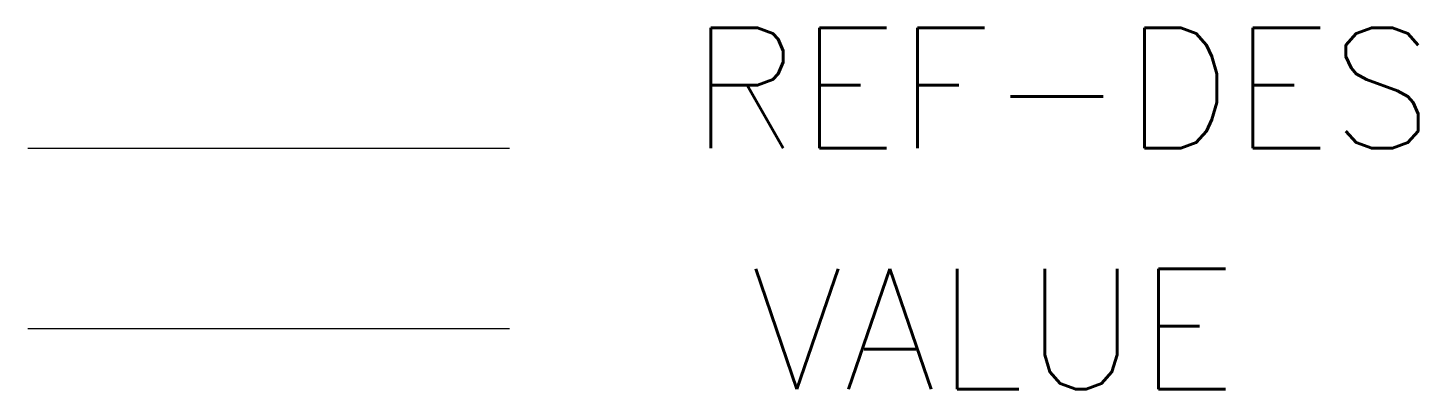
# Model space of a CAD drawing. Header units: inches. Extents: x 1.7 to 2.85, y 2.75 to 3.05.
import ezdxf

# ---------------------------------------------------------------- set-up
doc = ezdxf.new("R2010")
doc.units = ezdxf.units.IN
doc.header["$MEASUREMENT"] = 0
doc.layers.add('TEXT', color=7, linetype='Continuous')
doc.layers.add('THICK', color=1, linetype='Continuous')
doc.styles.get("Standard").update_dxf_attribs({"font": 'simplex.shx'})

msp = doc.modelspace()

# ---------------------------------------------------------------- linework, layer by layer
at = {"layer": 'THICK'}
for p, q in [((1.7, 2.95), (2.1, 2.95)), ((2.1, 2.8), (1.7, 2.8))]:
    msp.add_line(p, q, dxfattribs=at)

# ---------------------------------------------------------------- texts
at = {"layer": 'TEXT', "flags": 4}
for tag, p, s in [('REF-DES', (2.25, 2.95), 'C1'), ('VALUE', (2.3, 2.75), '0.1')]:
    msp.add_attdef(tag, p, s, height=0.1, dxfattribs=at)

doc.saveas('drawing.dxf')
